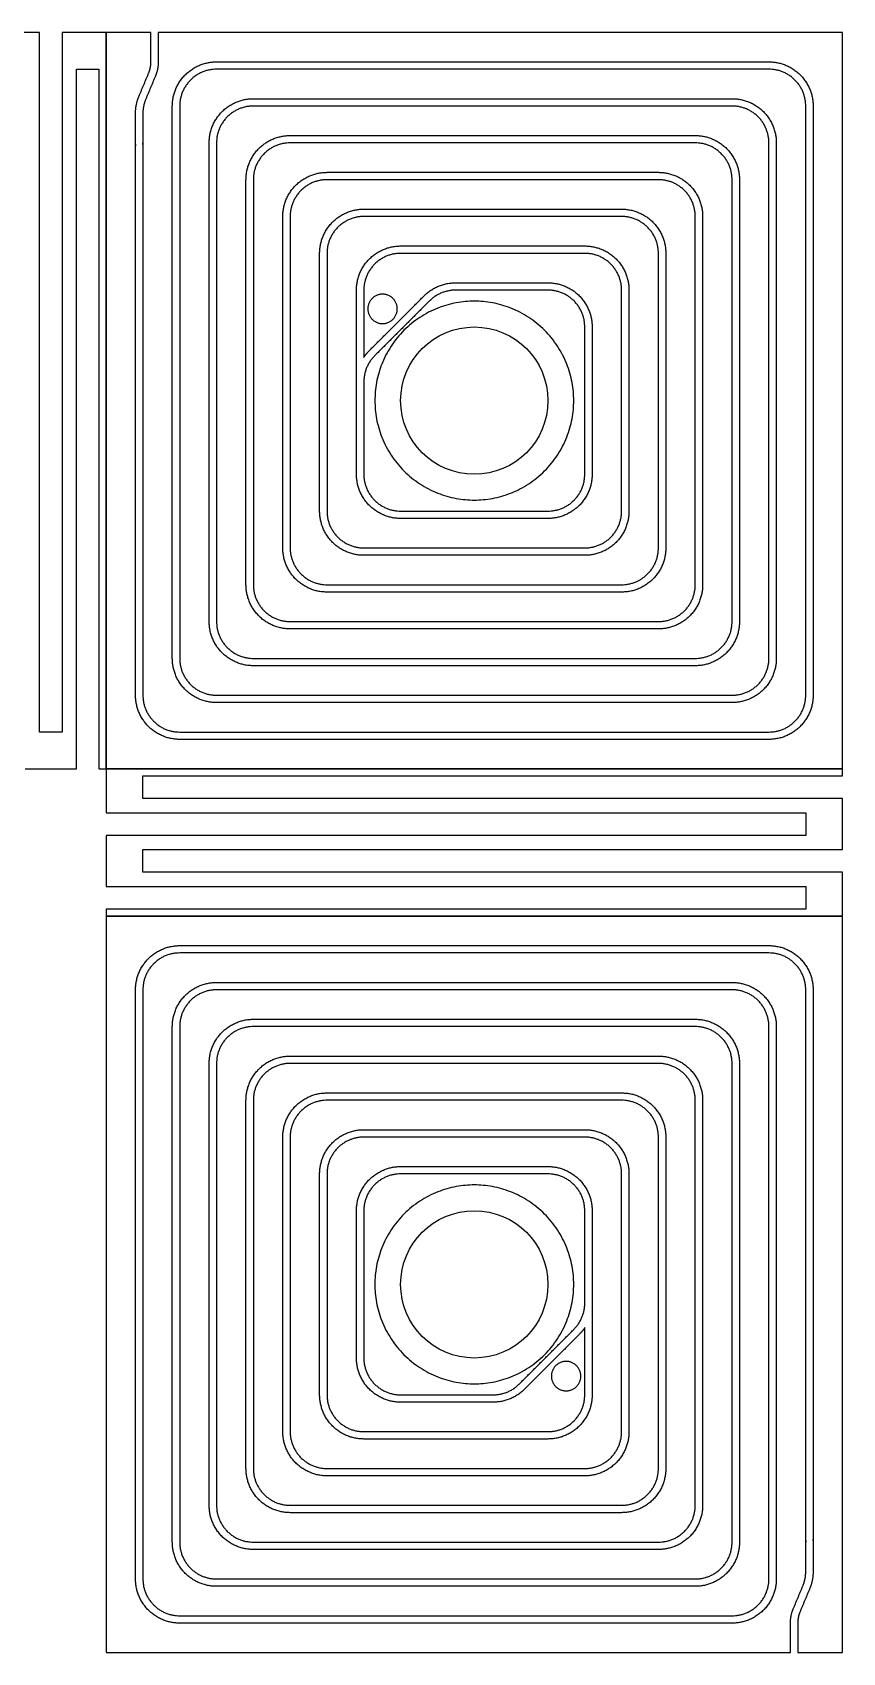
# Model space of a CAD drawing. Header units: millimetres. Extents: x -142.6 to -74.6, y -22.6 to 21.4.
# Drawn here: x -96.59 to -74.59, y -22.63 to 21.37 of the extents above; entities that cross this region are included whole.
import ezdxf

# ---------------------------------------------------------------- set-up
doc = ezdxf.new("R2010")
doc.units = ezdxf.units.MM
doc.header["$MEASUREMENT"] = 0
doc.layers.add('Copper', color=18, linetype='Continuous', true_color=0x000000)

msp = doc.modelspace()

# ---------------------------------------------------------------- linework, layer by layer
at = {"layer": 'Copper'}
for centre in [(-84.589, 11.368, -3.8), (-84.589, -12.632, -3.8)]:
    msp.add_circle(centre, 2, dxfattribs=at)
for points in [[(-96.395, 21.368, -3.8), (-97.089, 21.368, -3.8), (-97.782, 21.368, -3.8)], [(-96.395, 2.368, -3.8), (-96.395, 11.868, -3.8), (-96.395, 21.368, -3.8)], [(-95.782, 21.368, -3.8), (-95.782, 11.868, -3.8), (-95.782, 2.368, -3.8)], [(-94.589, 21.368, -3.8), (-95.185, 21.368, -3.8), (-95.782, 21.368, -3.8)], [(-94.589, 1.368, -3.8), (-94.589, 11.368, -3.8), (-94.589, 21.368, -3.8)], [(-94.589, 21.368, -3.8), (-94.589, 11.368, -3.8), (-94.589, 1.368, -3.8)], [(-93.371, 21.368, -3.8), (-93.98, 21.368, -3.8), (-94.589, 21.368, -3.8)], [(-93.371, 20.568, -3.8), (-93.371, 20.968, -3.8), (-93.371, 21.368, -3.8)], [(-74.589, 21.368, -3.8), (-83.88, 21.368, -3.8), (-93.171, 21.368, -3.8)], [(-93.171, 21.368, -3.8), (-93.171, 20.968, -3.8), (-93.171, 20.568, -3.8)], [(-74.589, 1.368, -3.8), (-74.589, 11.368, -3.8), (-74.589, 21.368, -3.8)], [(-95.395, 1.368, -3.8), (-95.395, 10.868, -3.8), (-95.395, 20.368, -3.8)], [(-95.395, 20.368, -3.8), (-95.089, 20.368, -3.8), (-94.782, 20.368, -3.8)], [(-94.782, 20.368, -3.8), (-94.782, 10.868, -3.8), (-94.782, 1.368, -3.8)], [(-93.696, 19.63, -3.8), (-93.564, 19.945, -3.8), (-93.433, 20.26, -3.8)], [(-91.589, 20.568, -3.8), (-84.089, 20.568, -3.8), (-76.589, 20.568, -3.8)], [(-76.589, 20.368, -3.8), (-84.089, 20.368, -3.8), (-91.589, 20.368, -3.8)], [(-93.248, 20.183, -3.8), (-93.38, 19.868, -3.8), (-93.511, 19.553, -3.8)], [(-92.789, 4.368, -3.8), (-92.789, 11.868, -3.8), (-92.789, 19.368, -3.8)], [(-92.589, 19.368, -3.8), (-92.589, 11.868, -3.8), (-92.589, 4.368, -3.8)], [(-90.589, 19.568, -3.8), (-84.089, 19.568, -3.8), (-77.589, 19.568, -3.8)], [(-77.589, 19.368, -3.8), (-84.089, 19.368, -3.8), (-90.589, 19.368, -3.8)], [(-75.589, 3.368, -3.8), (-75.589, 11.368, -3.8), (-75.589, 19.368, -3.8)], [(-75.389, 19.368, -3.8), (-75.389, 11.368, -3.8), (-75.389, 3.368, -3.8)], [(-89.589, 18.568, -3.8), (-84.089, 18.568, -3.8), (-78.589, 18.568, -3.8)], [(-91.789, 5.368, -3.8), (-91.789, 11.868, -3.8), (-91.789, 18.368, -3.8)], [(-91.589, 18.368, -3.8), (-91.589, 11.868, -3.8), (-91.589, 5.368, -3.8)], [(-78.589, 18.368, -3.8), (-84.089, 18.368, -3.8), (-89.589, 18.368, -3.8)], [(-76.589, 4.368, -3.8), (-76.589, 11.368, -3.8), (-76.589, 18.368, -3.8)], [(-76.389, 18.368, -3.8), (-76.389, 11.368, -3.8), (-76.389, 4.368, -3.8)], [(-90.789, 6.368, -3.8), (-90.789, 11.868, -3.8), (-90.789, 17.368, -3.8)], [(-90.589, 17.368, -3.8), (-90.589, 11.868, -3.8), (-90.589, 6.368, -3.8)], [(-88.589, 17.568, -3.8), (-84.089, 17.568, -3.8), (-79.589, 17.568, -3.8)], [(-79.589, 17.368, -3.8), (-84.089, 17.368, -3.8), (-88.589, 17.368, -3.8)], [(-77.589, 5.368, -3.8), (-77.589, 11.368, -3.8), (-77.589, 17.368, -3.8)], [(-77.389, 17.368, -3.8), (-77.389, 11.368, -3.8), (-77.389, 5.368, -3.8)], [(-89.789, 7.368, -3.8), (-89.789, 11.868, -3.8), (-89.789, 16.368, -3.8)], [(-89.589, 16.368, -3.8), (-89.589, 11.868, -3.8), (-89.589, 7.368, -3.8)], [(-87.589, 16.568, -3.8), (-84.089, 16.568, -3.8), (-80.589, 16.568, -3.8)], [(-80.589, 16.368, -3.8), (-84.089, 16.368, -3.8), (-87.589, 16.368, -3.8)], [(-78.589, 6.368, -3.8), (-78.589, 11.368, -3.8), (-78.589, 16.368, -3.8)], [(-78.389, 16.368, -3.8), (-78.389, 11.368, -3.8), (-78.389, 6.368, -3.8)], [(-86.589, 15.568, -3.8), (-84.089, 15.568, -3.8), (-81.589, 15.568, -3.8)], [(-88.789, 8.368, -3.8), (-88.789, 11.868, -3.8), (-88.789, 15.368, -3.8)], [(-88.589, 15.368, -3.8), (-88.589, 11.868, -3.8), (-88.589, 8.368, -3.8)], [(-81.589, 15.368, -3.8), (-84.089, 15.368, -3.8), (-86.589, 15.368, -3.8)], [(-79.589, 7.368, -3.8), (-79.589, 11.368, -3.8), (-79.589, 15.368, -3.8)], [(-79.389, 15.368, -3.8), (-79.389, 11.368, -3.8), (-79.389, 7.368, -3.8)], [(-87.789, 9.368, -3.8), (-87.789, 11.868, -3.8), (-87.789, 14.368, -3.8)], [(-87.437, 12.728, -3.8), (-86.693, 13.472, -3.8), (-85.949, 14.216, -3.8)], [(-80.589, 8.368, -3.8), (-80.589, 11.368, -3.8), (-80.589, 14.368, -3.8)], [(-80.389, 14.368, -3.8), (-80.389, 11.368, -3.8), (-80.389, 8.368, -3.8)], [(-85.808, 14.075, -3.8), (-86.552, 13.331, -3.8), (-87.296, 12.586, -3.8)], [(-81.589, 9.368, -3.8), (-81.589, 11.368, -3.8), (-81.589, 13.368, -3.8)], [(-81.389, 13.368, -3.8), (-81.389, 11.368, -3.8), (-81.389, 9.368, -3.8)], [(-87.589, 11.88, -3.8), (-87.589, 10.624, -3.8), (-87.589, 9.368, -3.8)], [(-86.589, 8.368, -3.8), (-84.589, 8.368, -3.8), (-82.589, 8.368, -3.8)], [(-82.589, 8.168, -3.8), (-84.589, 8.168, -3.8), (-86.589, 8.168, -3.8)], [(-87.589, 7.368, -3.8), (-84.589, 7.368, -3.8), (-81.589, 7.368, -3.8)], [(-81.589, 7.168, -3.8), (-84.589, 7.168, -3.8), (-87.589, 7.168, -3.8)], [(-88.589, 6.368, -3.8), (-84.589, 6.368, -3.8), (-80.589, 6.368, -3.8)], [(-80.589, 6.168, -3.8), (-84.589, 6.168, -3.8), (-88.589, 6.168, -3.8)], [(-89.589, 5.368, -3.8), (-84.589, 5.368, -3.8), (-79.589, 5.368, -3.8)], [(-79.589, 5.168, -3.8), (-84.589, 5.168, -3.8), (-89.589, 5.168, -3.8)], [(-90.589, 4.368, -3.8), (-84.589, 4.368, -3.8), (-78.589, 4.368, -3.8)], [(-78.589, 4.168, -3.8), (-84.589, 4.168, -3.8), (-90.589, 4.168, -3.8)], [(-91.589, 3.368, -3.8), (-84.589, 3.368, -3.8), (-77.589, 3.368, -3.8)], [(-77.589, 3.168, -3.8), (-84.589, 3.168, -3.8), (-91.589, 3.168, -3.8)], [(-95.782, 2.368, -3.8), (-96.089, 2.368, -3.8), (-96.395, 2.368, -3.8)], [(-92.589, 2.368, -3.8), (-84.589, 2.368, -3.8), (-76.589, 2.368, -3.8)], [(-76.589, 2.168, -3.8), (-84.589, 2.168, -3.8), (-92.589, 2.168, -3.8)], [(-96.782, 1.368, -3.8), (-96.089, 1.368, -3.8), (-95.395, 1.368, -3.8)], [(-94.782, 1.368, -3.8), (-94.685, 1.368, -3.8), (-94.589, 1.368, -3.8)], [(-94.589, 1.368, -3.8), (-94.589, 0.771, -3.8), (-94.589, 0.174, -3.8)], [(-74.589, 1.368, -3.8), (-84.589, 1.368, -3.8), (-94.589, 1.368, -3.8)], [(-94.589, 1.368, -3.8), (-84.589, 1.368, -3.8), (-74.589, 1.368, -3.8)], [(-74.589, 1.174, -3.8), (-74.589, 1.271, -3.8), (-74.589, 1.368, -3.8)], [(-93.589, 0.562, -3.8), (-93.589, 0.868, -3.8), (-93.589, 1.174, -3.8)], [(-93.589, 1.174, -3.8), (-84.089, 1.174, -3.8), (-74.589, 1.174, -3.8)], [(-74.589, 0.562, -3.8), (-84.089, 0.562, -3.8), (-93.589, 0.562, -3.8)], [(-74.589, -0.826, -3.8), (-74.589, -0.132, -3.8), (-74.589, 0.562, -3.8)], [(-94.589, 0.174, -3.8), (-85.089, 0.174, -3.8), (-75.589, 0.174, -3.8)], [(-75.589, 0.174, -3.8), (-75.589, -0.132, -3.8), (-75.589, -0.438, -3.8)], [(-94.589, -0.438, -3.8), (-94.589, -1.132, -3.8), (-94.589, -1.826, -3.8)], [(-75.589, -0.438, -3.8), (-85.089, -0.438, -3.8), (-94.589, -0.438, -3.8)], [(-93.589, -1.438, -3.8), (-93.589, -1.132, -3.8), (-93.589, -0.826, -3.8)], [(-93.589, -0.826, -3.8), (-84.089, -0.826, -3.8), (-74.589, -0.826, -3.8)], [(-74.589, -1.438, -3.8), (-84.089, -1.438, -3.8), (-93.589, -1.438, -3.8)], [(-74.589, -2.632, -3.8), (-74.589, -2.035, -3.8), (-74.589, -1.438, -3.8)], [(-94.589, -1.826, -3.8), (-85.089, -1.826, -3.8), (-75.589, -1.826, -3.8)], [(-75.589, -1.826, -3.8), (-75.589, -2.132, -3.8), (-75.589, -2.438, -3.8)], [(-94.589, -2.438, -3.8), (-94.589, -2.535, -3.8), (-94.589, -2.632, -3.8)], [(-75.589, -2.438, -3.8), (-85.089, -2.438, -3.8), (-94.589, -2.438, -3.8)], [(-94.589, -2.632, -3.8), (-84.589, -2.632, -3.8), (-74.589, -2.632, -3.8)], [(-94.589, -2.632, -3.8), (-94.589, -12.632, -3.8), (-94.589, -22.632, -3.8)], [(-74.589, -2.632, -3.8), (-84.589, -2.632, -3.8), (-94.589, -2.632, -3.8)], [(-74.589, -22.632, -3.8), (-74.589, -12.632, -3.8), (-74.589, -2.632, -3.8)], [(-92.589, -3.432, -3.8), (-84.589, -3.432, -3.8), (-76.589, -3.432, -3.8)], [(-76.589, -3.632, -3.8), (-84.589, -3.632, -3.8), (-92.589, -3.632, -3.8)], [(-93.789, -20.632, -3.8), (-93.789, -12.632, -3.8), (-93.789, -4.632, -3.8)], [(-93.589, -4.632, -3.8), (-93.589, -12.632, -3.8), (-93.589, -20.632, -3.8)], [(-91.589, -4.432, -3.8), (-84.589, -4.432, -3.8), (-77.589, -4.432, -3.8)], [(-77.589, -4.632, -3.8), (-84.589, -4.632, -3.8), (-91.589, -4.632, -3.8)], [(-92.789, -19.632, -3.8), (-92.789, -12.632, -3.8), (-92.789, -5.632, -3.8)], [(-92.589, -5.632, -3.8), (-92.589, -12.632, -3.8), (-92.589, -19.632, -3.8)], [(-90.589, -5.432, -3.8), (-84.589, -5.432, -3.8), (-78.589, -5.432, -3.8)], [(-78.589, -5.632, -3.8), (-84.589, -5.632, -3.8), (-90.589, -5.632, -3.8)], [(-76.589, -20.632, -3.8), (-76.589, -13.132, -3.8), (-76.589, -5.632, -3.8)], [(-76.389, -5.632, -3.8), (-76.389, -13.132, -3.8), (-76.389, -20.632, -3.8)], [(-89.589, -6.432, -3.8), (-84.589, -6.432, -3.8), (-79.589, -6.432, -3.8)], [(-91.789, -18.632, -3.8), (-91.789, -12.632, -3.8), (-91.789, -6.632, -3.8)], [(-91.589, -6.632, -3.8), (-91.589, -12.632, -3.8), (-91.589, -18.632, -3.8)], [(-79.589, -6.632, -3.8), (-84.589, -6.632, -3.8), (-89.589, -6.632, -3.8)], [(-77.589, -19.632, -3.8), (-77.589, -13.132, -3.8), (-77.589, -6.632, -3.8)], [(-77.389, -6.632, -3.8), (-77.389, -13.132, -3.8), (-77.389, -19.632, -3.8)], [(-88.589, -7.432, -3.8), (-84.589, -7.432, -3.8), (-80.589, -7.432, -3.8)], [(-90.789, -17.632, -3.8), (-90.789, -12.632, -3.8), (-90.789, -7.632, -3.8)], [(-90.589, -7.632, -3.8), (-90.589, -12.632, -3.8), (-90.589, -17.632, -3.8)], [(-80.589, -7.632, -3.8), (-84.589, -7.632, -3.8), (-88.589, -7.632, -3.8)], [(-78.589, -18.632, -3.8), (-78.589, -13.132, -3.8), (-78.589, -7.632, -3.8)], [(-78.389, -7.632, -3.8), (-78.389, -13.132, -3.8), (-78.389, -18.632, -3.8)], [(-89.789, -16.632, -3.8), (-89.789, -12.632, -3.8), (-89.789, -8.632, -3.8)], [(-89.589, -8.632, -3.8), (-89.589, -12.632, -3.8), (-89.589, -16.632, -3.8)], [(-87.589, -8.432, -3.8), (-84.589, -8.432, -3.8), (-81.589, -8.432, -3.8)], [(-81.589, -8.632, -3.8), (-84.589, -8.632, -3.8), (-87.589, -8.632, -3.8)], [(-79.589, -17.632, -3.8), (-79.589, -13.132, -3.8), (-79.589, -8.632, -3.8)], [(-79.389, -8.632, -3.8), (-79.389, -13.132, -3.8), (-79.389, -17.632, -3.8)], [(-88.789, -15.632, -3.8), (-88.789, -12.632, -3.8), (-88.789, -9.632, -3.8)], [(-88.589, -9.632, -3.8), (-88.589, -12.632, -3.8), (-88.589, -15.632, -3.8)], [(-86.589, -9.432, -3.8), (-84.589, -9.432, -3.8), (-82.589, -9.432, -3.8)], [(-82.589, -9.632, -3.8), (-84.589, -9.632, -3.8), (-86.589, -9.632, -3.8)], [(-80.589, -16.632, -3.8), (-80.589, -13.132, -3.8), (-80.589, -9.632, -3.8)], [(-80.389, -9.632, -3.8), (-80.389, -13.132, -3.8), (-80.389, -16.632, -3.8)], [(-87.789, -14.632, -3.8), (-87.789, -12.632, -3.8), (-87.789, -10.632, -3.8)], [(-87.589, -10.632, -3.8), (-87.589, -12.632, -3.8), (-87.589, -14.632, -3.8)], [(-81.589, -13.144, -3.8), (-81.589, -11.888, -3.8), (-81.589, -10.632, -3.8)], [(-81.389, -10.632, -3.8), (-81.389, -13.132, -3.8), (-81.389, -15.632, -3.8)], [(-83.369, -15.339, -3.8), (-82.625, -14.595, -3.8), (-81.881, -13.851, -3.8)], [(-81.74, -13.992, -3.8), (-82.484, -14.736, -3.8), (-83.228, -15.48, -3.8)], [(-87.589, -16.632, -3.8), (-85.089, -16.632, -3.8), (-82.589, -16.632, -3.8)], [(-82.589, -16.832, -3.8), (-85.089, -16.832, -3.8), (-87.589, -16.832, -3.8)], [(-88.589, -17.632, -3.8), (-85.089, -17.632, -3.8), (-81.589, -17.632, -3.8)], [(-81.589, -17.832, -3.8), (-85.089, -17.832, -3.8), (-88.589, -17.832, -3.8)], [(-89.589, -18.632, -3.8), (-85.089, -18.632, -3.8), (-80.589, -18.632, -3.8)], [(-80.589, -18.832, -3.8), (-85.089, -18.832, -3.8), (-89.589, -18.832, -3.8)], [(-90.589, -19.632, -3.8), (-85.089, -19.632, -3.8), (-79.589, -19.632, -3.8)], [(-79.589, -19.832, -3.8), (-85.089, -19.832, -3.8), (-90.589, -19.832, -3.8)], [(-91.589, -20.632, -3.8), (-85.089, -20.632, -3.8), (-78.589, -20.632, -3.8)], [(-78.589, -20.832, -3.8), (-85.089, -20.832, -3.8), (-91.589, -20.832, -3.8)], [(-75.929, -21.447, -3.8), (-75.797, -21.132, -3.8), (-75.666, -20.817, -3.8)], [(-75.481, -20.894, -3.8), (-75.613, -21.209, -3.8), (-75.744, -21.524, -3.8)], [(-92.589, -21.632, -3.8), (-85.089, -21.632, -3.8), (-77.589, -21.632, -3.8)], [(-77.589, -21.832, -3.8), (-85.089, -21.832, -3.8), (-92.589, -21.832, -3.8)], [(-76.006, -22.632, -3.8), (-76.006, -22.232, -3.8), (-76.006, -21.832, -3.8)], [(-75.806, -21.832, -3.8), (-75.806, -22.232, -3.8), (-75.806, -22.632, -3.8)], [(-94.589, -22.632, -3.8), (-85.297, -22.632, -3.8), (-76.006, -22.632, -3.8)], [(-75.806, -22.632, -3.8), (-75.197, -22.632, -3.8), (-74.589, -22.632, -3.8)]]:
    msp.add_open_spline(points, degree=2, dxfattribs=at)
for points, weights in [([(-93.433, 20.26, -3.8), (-93.371, 20.408, -3.8), (-93.371, 20.568, -3.8)], [1, 0.98049705096, 1]), ([(-93.171, 20.568, -3.8), (-93.171, 20.368, -3.8), (-93.248, 20.183, -3.8)], [1, 0.98049705096, 1]), ([(-92.789, 19.368, -3.8), (-92.789, 20.568, -3.8), (-91.589, 20.568, -3.8)], [1, 0.707106781187, 1]), ([(-91.589, 20.368, -3.8), (-92.589, 20.368, -3.8), (-92.589, 19.368, -3.8)], [1, 0.707106781187, 1]), ([(-76.589, 20.568, -3.8), (-75.389, 20.568, -3.8), (-75.389, 19.368, -3.8)], [1, 0.707106781187, 1]), ([(-75.589, 19.368, -3.8), (-75.589, 20.368, -3.8), (-76.589, 20.368, -3.8)], [1, 0.707106781187, 1]), ([(-93.789, 19.168, -3.8), (-93.789, 19.408, -3.8), (-93.696, 19.63, -3.8)], [1, 0.98049705096, 1]), ([(-93.511, 19.553, -3.8), (-93.589, 19.368, -3.8), (-93.589, 19.168, -3.8)], [1, 0.98049705096, 1]), ([(-91.789, 18.368, -3.8), (-91.789, 19.568, -3.8), (-90.589, 19.568, -3.8)], [1, 0.707106781187, 1]), ([(-90.589, 19.368, -3.8), (-91.589, 19.368, -3.8), (-91.589, 18.368, -3.8)], [1, 0.707106781187, 1]), ([(-77.589, 19.568, -3.8), (-76.389, 19.568, -3.8), (-76.389, 18.368, -3.8)], [1, 0.707106781187, 1]), ([(-76.589, 18.368, -3.8), (-76.589, 19.368, -3.8), (-77.589, 19.368, -3.8)], [1, 0.707106781187, 1]), ([(-90.789, 17.368, -3.8), (-90.789, 18.568, -3.8), (-89.589, 18.568, -3.8)], [1, 0.707106781187, 1]), ([(-78.589, 18.568, -3.8), (-77.389, 18.568, -3.8), (-77.389, 17.368, -3.8)], [1, 0.707106781187, 1]), ([(-89.589, 18.368, -3.8), (-90.589, 18.368, -3.8), (-90.589, 17.368, -3.8)], [1, 0.707106781187, 1]), ([(-77.589, 17.368, -3.8), (-77.589, 18.368, -3.8), (-78.589, 18.368, -3.8)], [1, 0.707106781187, 1]), ([(-89.789, 16.368, -3.8), (-89.789, 17.568, -3.8), (-88.589, 17.568, -3.8)], [1, 0.707106781187, 1]), ([(-88.589, 17.368, -3.8), (-89.589, 17.368, -3.8), (-89.589, 16.368, -3.8)], [1, 0.707106781187, 1]), ([(-79.589, 17.568, -3.8), (-78.389, 17.568, -3.8), (-78.389, 16.368, -3.8)], [1, 0.707106781187, 1]), ([(-78.589, 16.368, -3.8), (-78.589, 17.368, -3.8), (-79.589, 17.368, -3.8)], [1, 0.707106781187, 1]), ([(-88.789, 15.368, -3.8), (-88.789, 16.568, -3.8), (-87.589, 16.568, -3.8)], [1, 0.707106781187, 1]), ([(-87.589, 16.368, -3.8), (-88.589, 16.368, -3.8), (-88.589, 15.368, -3.8)], [1, 0.707106781187, 1]), ([(-80.589, 16.568, -3.8), (-79.389, 16.568, -3.8), (-79.389, 15.368, -3.8)], [1, 0.707106781187, 1]), ([(-79.589, 15.368, -3.8), (-79.589, 16.368, -3.8), (-80.589, 16.368, -3.8)], [1, 0.707106781187, 1]), ([(-87.789, 14.368, -3.8), (-87.789, 15.568, -3.8), (-86.589, 15.568, -3.8)], [1, 0.707106781187, 1]), ([(-81.589, 15.568, -3.8), (-80.389, 15.568, -3.8), (-80.389, 14.368, -3.8)], [1, 0.707106781187, 1]), ([(-86.589, 15.368, -3.8), (-87.589, 15.368, -3.8), (-87.589, 14.368, -3.8)], [1, 0.707106781187, 1]), ([(-80.589, 14.368, -3.8), (-80.589, 15.368, -3.8), (-81.589, 15.368, -3.8)], [1, 0.707106781187, 1]), ([(-85.949, 14.216, -3.8), (-85.598, 14.568, -3.8), (-85.101, 14.568, -3.8)], [1, 0.923839565189, 1]), ([(-82.589, 14.568, -3.8), (-81.389, 14.568, -3.8), (-81.389, 13.368, -3.8)], [1, 0.707106781187, 1]), ([(-85.101, 14.368, -3.8), (-85.515, 14.368, -3.8), (-85.808, 14.075, -3.8)], [1, 0.923839565189, 1]), ([(-81.589, 13.368, -3.8), (-81.589, 14.368, -3.8), (-82.589, 14.368, -3.8)], [1, 0.707106781187, 1]), ([(-87.589, 12.543, -3.8), (-87.522, 12.643, -3.8), (-87.437, 12.728, -3.8)], [1, 0.99502890497, 1]), ([(-87.296, 12.586, -3.8), (-87.589, 12.294, -3.8), (-87.589, 11.88, -3.8)], [1, 0.923919489759, 1]), ([(-86.589, 8.168, -3.8), (-87.789, 8.168, -3.8), (-87.789, 9.368, -3.8)], [1, 0.707106781187, 1]), ([(-87.589, 9.368, -3.8), (-87.589, 8.368, -3.8), (-86.589, 8.368, -3.8)], [1, 0.707106781187, 1]), ([(-81.389, 9.368, -3.8), (-81.389, 8.168, -3.8), (-82.589, 8.168, -3.8)], [1, 0.707106781187, 1]), ([(-82.589, 8.368, -3.8), (-81.589, 8.368, -3.8), (-81.589, 9.368, -3.8)], [1, 0.707106781187, 1]), ([(-87.589, 7.168, -3.8), (-88.789, 7.168, -3.8), (-88.789, 8.368, -3.8)], [1, 0.707106781187, 1]), ([(-88.589, 8.368, -3.8), (-88.589, 7.368, -3.8), (-87.589, 7.368, -3.8)], [1, 0.707106781187, 1]), ([(-80.389, 8.368, -3.8), (-80.389, 7.168, -3.8), (-81.589, 7.168, -3.8)], [1, 0.707106781187, 1]), ([(-81.589, 7.368, -3.8), (-80.589, 7.368, -3.8), (-80.589, 8.368, -3.8)], [1, 0.707106781187, 1]), ([(-88.589, 6.168, -3.8), (-89.789, 6.168, -3.8), (-89.789, 7.368, -3.8)], [1, 0.707106781187, 1]), ([(-89.589, 7.368, -3.8), (-89.589, 6.368, -3.8), (-88.589, 6.368, -3.8)], [1, 0.707106781187, 1]), ([(-79.389, 7.368, -3.8), (-79.389, 6.168, -3.8), (-80.589, 6.168, -3.8)], [1, 0.707106781187, 1]), ([(-80.589, 6.368, -3.8), (-79.589, 6.368, -3.8), (-79.589, 7.368, -3.8)], [1, 0.707106781187, 1]), ([(-89.589, 5.168, -3.8), (-90.789, 5.168, -3.8), (-90.789, 6.368, -3.8)], [1, 0.707106781187, 1]), ([(-90.589, 6.368, -3.8), (-90.589, 5.368, -3.8), (-89.589, 5.368, -3.8)], [1, 0.707106781187, 1]), ([(-78.389, 6.368, -3.8), (-78.389, 5.168, -3.8), (-79.589, 5.168, -3.8)], [1, 0.707106781187, 1]), ([(-79.589, 5.368, -3.8), (-78.589, 5.368, -3.8), (-78.589, 6.368, -3.8)], [1, 0.707106781187, 1]), ([(-90.589, 4.168, -3.8), (-91.789, 4.168, -3.8), (-91.789, 5.368, -3.8)], [1, 0.707106781187, 1]), ([(-91.589, 5.368, -3.8), (-91.589, 4.368, -3.8), (-90.589, 4.368, -3.8)], [1, 0.707106781187, 1]), ([(-77.389, 5.368, -3.8), (-77.389, 4.168, -3.8), (-78.589, 4.168, -3.8)], [1, 0.707106781187, 1]), ([(-78.589, 4.368, -3.8), (-77.589, 4.368, -3.8), (-77.589, 5.368, -3.8)], [1, 0.707106781187, 1]), ([(-91.589, 3.168, -3.8), (-92.789, 3.168, -3.8), (-92.789, 4.368, -3.8)], [1, 0.707106781187, 1]), ([(-92.589, 4.368, -3.8), (-92.589, 3.368, -3.8), (-91.589, 3.368, -3.8)], [1, 0.707106781187, 1]), ([(-76.389, 4.368, -3.8), (-76.389, 3.168, -3.8), (-77.589, 3.168, -3.8)], [1, 0.707106781187, 1]), ([(-77.589, 3.368, -3.8), (-76.589, 3.368, -3.8), (-76.589, 4.368, -3.8)], [1, 0.707106781187, 1]), ([(-92.589, 2.168, -3.8), (-93.789, 2.168, -3.8), (-93.789, 3.368, -3.8)], [1, 0.707106781187, 1]), ([(-93.589, 3.368, -3.8), (-93.589, 2.368, -3.8), (-92.589, 2.368, -3.8)], [1, 0.707106781187, 1]), ([(-75.389, 3.368, -3.8), (-75.389, 2.168, -3.8), (-76.589, 2.168, -3.8)], [1, 0.707106781187, 1]), ([(-76.589, 2.368, -3.8), (-75.589, 2.368, -3.8), (-75.589, 3.368, -3.8)], [1, 0.707106781187, 1]), ([(-93.789, -4.632, -3.8), (-93.789, -3.432, -3.8), (-92.589, -3.432, -3.8)], [1, 0.707106781187, 1]), ([(-76.589, -3.432, -3.8), (-75.389, -3.432, -3.8), (-75.389, -4.632, -3.8)], [1, 0.707106781187, 1]), ([(-92.589, -3.632, -3.8), (-93.589, -3.632, -3.8), (-93.589, -4.632, -3.8)], [1, 0.707106781187, 1]), ([(-75.589, -4.632, -3.8), (-75.589, -3.632, -3.8), (-76.589, -3.632, -3.8)], [1, 0.707106781187, 1]), ([(-92.789, -5.632, -3.8), (-92.789, -4.432, -3.8), (-91.589, -4.432, -3.8)], [1, 0.707106781187, 1]), ([(-91.589, -4.632, -3.8), (-92.589, -4.632, -3.8), (-92.589, -5.632, -3.8)], [1, 0.707106781187, 1]), ([(-77.589, -4.432, -3.8), (-76.389, -4.432, -3.8), (-76.389, -5.632, -3.8)], [1, 0.707106781187, 1]), ([(-76.589, -5.632, -3.8), (-76.589, -4.632, -3.8), (-77.589, -4.632, -3.8)], [1, 0.707106781187, 1]), ([(-91.789, -6.632, -3.8), (-91.789, -5.432, -3.8), (-90.589, -5.432, -3.8)], [1, 0.707106781187, 1]), ([(-90.589, -5.632, -3.8), (-91.589, -5.632, -3.8), (-91.589, -6.632, -3.8)], [1, 0.707106781187, 1]), ([(-78.589, -5.432, -3.8), (-77.389, -5.432, -3.8), (-77.389, -6.632, -3.8)], [1, 0.707106781187, 1]), ([(-77.589, -6.632, -3.8), (-77.589, -5.632, -3.8), (-78.589, -5.632, -3.8)], [1, 0.707106781187, 1]), ([(-90.789, -7.632, -3.8), (-90.789, -6.432, -3.8), (-89.589, -6.432, -3.8)], [1, 0.707106781187, 1]), ([(-79.589, -6.432, -3.8), (-78.389, -6.432, -3.8), (-78.389, -7.632, -3.8)], [1, 0.707106781187, 1]), ([(-89.589, -6.632, -3.8), (-90.589, -6.632, -3.8), (-90.589, -7.632, -3.8)], [1, 0.707106781187, 1]), ([(-78.589, -7.632, -3.8), (-78.589, -6.632, -3.8), (-79.589, -6.632, -3.8)], [1, 0.707106781187, 1]), ([(-89.789, -8.632, -3.8), (-89.789, -7.432, -3.8), (-88.589, -7.432, -3.8)], [1, 0.707106781187, 1]), ([(-80.589, -7.432, -3.8), (-79.389, -7.432, -3.8), (-79.389, -8.632, -3.8)], [1, 0.707106781187, 1]), ([(-88.589, -7.632, -3.8), (-89.589, -7.632, -3.8), (-89.589, -8.632, -3.8)], [1, 0.707106781187, 1]), ([(-79.589, -8.632, -3.8), (-79.589, -7.632, -3.8), (-80.589, -7.632, -3.8)], [1, 0.707106781187, 1]), ([(-88.789, -9.632, -3.8), (-88.789, -8.432, -3.8), (-87.589, -8.432, -3.8)], [1, 0.707106781187, 1]), ([(-87.589, -8.632, -3.8), (-88.589, -8.632, -3.8), (-88.589, -9.632, -3.8)], [1, 0.707106781187, 1]), ([(-81.589, -8.432, -3.8), (-80.389, -8.432, -3.8), (-80.389, -9.632, -3.8)], [1, 0.707106781187, 1]), ([(-80.589, -9.632, -3.8), (-80.589, -8.632, -3.8), (-81.589, -8.632, -3.8)], [1, 0.707106781187, 1]), ([(-87.789, -10.632, -3.8), (-87.789, -9.432, -3.8), (-86.589, -9.432, -3.8)], [1, 0.707106781187, 1]), ([(-86.589, -9.632, -3.8), (-87.589, -9.632, -3.8), (-87.589, -10.632, -3.8)], [1, 0.707106781187, 1]), ([(-82.589, -9.432, -3.8), (-81.389, -9.432, -3.8), (-81.389, -10.632, -3.8)], [1, 0.707106781187, 1]), ([(-81.589, -10.632, -3.8), (-81.589, -9.632, -3.8), (-82.589, -9.632, -3.8)], [1, 0.707106781187, 1]), ([(-81.881, -13.851, -3.8), (-81.589, -13.558, -3.8), (-81.589, -13.144, -3.8)], [1, 0.923919489759, 1]), ([(-81.589, -13.807, -3.8), (-81.655, -13.907, -3.8), (-81.74, -13.992, -3.8)], [1, 0.99502890497, 1]), ([(-86.589, -15.832, -3.8), (-87.789, -15.832, -3.8), (-87.789, -14.632, -3.8)], [1, 0.707106781187, 1]), ([(-87.589, -14.632, -3.8), (-87.589, -15.632, -3.8), (-86.589, -15.632, -3.8)], [1, 0.707106781187, 1]), ([(-84.076, -15.632, -3.8), (-83.662, -15.632, -3.8), (-83.369, -15.339, -3.8)], [1, 0.923839565189, 1]), ([(-87.589, -16.832, -3.8), (-88.789, -16.832, -3.8), (-88.789, -15.632, -3.8)], [1, 0.707106781187, 1]), ([(-88.589, -15.632, -3.8), (-88.589, -16.632, -3.8), (-87.589, -16.632, -3.8)], [1, 0.707106781187, 1]), ([(-83.228, -15.48, -3.8), (-83.579, -15.832, -3.8), (-84.076, -15.832, -3.8)], [1, 0.923839565189, 1]), ([(-81.389, -15.632, -3.8), (-81.389, -16.832, -3.8), (-82.589, -16.832, -3.8)], [1, 0.707106781187, 1]), ([(-82.589, -16.632, -3.8), (-81.589, -16.632, -3.8), (-81.589, -15.632, -3.8)], [1, 0.707106781187, 1]), ([(-88.589, -17.832, -3.8), (-89.789, -17.832, -3.8), (-89.789, -16.632, -3.8)], [1, 0.707106781187, 1]), ([(-89.589, -16.632, -3.8), (-89.589, -17.632, -3.8), (-88.589, -17.632, -3.8)], [1, 0.707106781187, 1]), ([(-80.389, -16.632, -3.8), (-80.389, -17.832, -3.8), (-81.589, -17.832, -3.8)], [1, 0.707106781187, 1]), ([(-81.589, -17.632, -3.8), (-80.589, -17.632, -3.8), (-80.589, -16.632, -3.8)], [1, 0.707106781187, 1]), ([(-89.589, -18.832, -3.8), (-90.789, -18.832, -3.8), (-90.789, -17.632, -3.8)], [1, 0.707106781187, 1]), ([(-90.589, -17.632, -3.8), (-90.589, -18.632, -3.8), (-89.589, -18.632, -3.8)], [1, 0.707106781187, 1]), ([(-79.389, -17.632, -3.8), (-79.389, -18.832, -3.8), (-80.589, -18.832, -3.8)], [1, 0.707106781187, 1]), ([(-80.589, -18.632, -3.8), (-79.589, -18.632, -3.8), (-79.589, -17.632, -3.8)], [1, 0.707106781187, 1]), ([(-90.589, -19.832, -3.8), (-91.789, -19.832, -3.8), (-91.789, -18.632, -3.8)], [1, 0.707106781187, 1]), ([(-91.589, -18.632, -3.8), (-91.589, -19.632, -3.8), (-90.589, -19.632, -3.8)], [1, 0.707106781187, 1]), ([(-78.389, -18.632, -3.8), (-78.389, -19.832, -3.8), (-79.589, -19.832, -3.8)], [1, 0.707106781187, 1]), ([(-79.589, -19.632, -3.8), (-78.589, -19.632, -3.8), (-78.589, -18.632, -3.8)], [1, 0.707106781187, 1]), ([(-91.589, -20.832, -3.8), (-92.789, -20.832, -3.8), (-92.789, -19.632, -3.8)], [1, 0.707106781187, 1]), ([(-92.589, -19.632, -3.8), (-92.589, -20.632, -3.8), (-91.589, -20.632, -3.8)], [1, 0.707106781187, 1]), ([(-77.389, -19.632, -3.8), (-77.389, -20.832, -3.8), (-78.589, -20.832, -3.8)], [1, 0.707106781187, 1]), ([(-78.589, -20.632, -3.8), (-77.589, -20.632, -3.8), (-77.589, -19.632, -3.8)], [1, 0.707106781187, 1]), ([(-92.589, -21.832, -3.8), (-93.789, -21.832, -3.8), (-93.789, -20.632, -3.8)], [1, 0.707106781187, 1]), ([(-93.589, -20.632, -3.8), (-93.589, -21.632, -3.8), (-92.589, -21.632, -3.8)], [1, 0.707106781187, 1]), ([(-76.389, -20.632, -3.8), (-76.389, -21.832, -3.8), (-77.589, -21.832, -3.8)], [1, 0.707106781187, 1]), ([(-77.589, -21.632, -3.8), (-76.589, -21.632, -3.8), (-76.589, -20.632, -3.8)], [1, 0.707106781187, 1]), ([(-75.666, -20.817, -3.8), (-75.589, -20.632, -3.8), (-75.589, -20.432, -3.8)], [1, 0.98049705096, 1]), ([(-75.389, -20.432, -3.8), (-75.389, -20.672, -3.8), (-75.481, -20.894, -3.8)], [1, 0.98049705096, 1]), ([(-76.006, -21.832, -3.8), (-76.006, -21.632, -3.8), (-75.929, -21.447, -3.8)], [1, 0.98049705096, 1]), ([(-75.744, -21.524, -3.8), (-75.806, -21.672, -3.8), (-75.806, -21.832, -3.8)], [1, 0.98049705096, 1])]:
    msp.add_rational_spline(points, weights, degree=2, dxfattribs=at)
for points, knots in [([(-93.789, 3.368, -3.8), (-93.789, 10.868, -3.8), (-93.789, 18.368, -3.8), (-93.789, 18.768, -3.8), (-93.789, 19.168, -3.8)], [-1675.789675, -1675.789675, -1675.789675, -1658.789675, -1658.789675, -1658.040857, -1658.040857, -1658.040857]), ([(-93.589, 19.168, -3.8), (-93.589, 18.768, -3.8), (-93.589, 18.368, -3.8), (-93.589, 10.868, -3.8), (-93.589, 3.368, -3.8)], [-2288.201867, -2288.201867, -2288.201867, -2287.40231, -2287.40231, -2270.40231, -2270.40231, -2270.40231]), ([(-85.101, 14.568, -3.8), (-84.736, 14.568, -3.8), (-84.371, 14.568, -3.8), (-83.48, 14.568, -3.8), (-82.589, 14.568, -3.8)], [-1980.79203, -1980.79203, -1980.79203, -1979.983571, -1979.983571, -1978.201176, -1978.201176, -1978.201176]), ([(-87.589, 14.368, -3.8), (-87.589, 14.067, -3.8), (-87.589, 13.767, -3.8), (-87.589, 13.155, -3.8), (-87.589, 12.543, -3.8)], [-1985.703198, -1985.703198, -1985.703198, -1985.102016, -1985.102016, -1983.878074, -1983.878074, -1983.878074]), ([(-82.589, 14.368, -3.8), (-83.48, 14.368, -3.8), (-84.371, 14.368, -3.8), (-84.736, 14.368, -3.8), (-85.101, 14.368, -3.8)], [19.201898, 19.201898, 19.201898, 20.984293, 20.984293, 22.03972, 22.03972, 22.03972]), ([(-75.589, -20.432, -3.8), (-75.589, -20.032, -3.8), (-75.589, -19.632, -3.8), (-75.589, -12.132, -3.8), (-75.589, -4.632, -3.8)], [-2288.201867, -2288.201867, -2288.201867, -2287.40231, -2287.40231, -2270.40231, -2270.40231, -2270.40231]), ([(-75.389, -4.632, -3.8), (-75.389, -12.132, -3.8), (-75.389, -19.632, -3.8), (-75.389, -20.032, -3.8), (-75.389, -20.432, -3.8)], [-1675.789675, -1675.789675, -1675.789675, -1658.789675, -1658.789675, -1658.040857, -1658.040857, -1658.040857]), ([(-81.589, -15.632, -3.8), (-81.589, -15.331, -3.8), (-81.589, -15.031, -3.8), (-81.589, -14.419, -3.8), (-81.589, -13.807, -3.8)], [-1985.703198, -1985.703198, -1985.703198, -1985.102016, -1985.102016, -1983.878074, -1983.878074, -1983.878074]), ([(-86.589, -15.632, -3.8), (-85.697, -15.632, -3.8), (-84.806, -15.632, -3.8), (-84.441, -15.632, -3.8), (-84.076, -15.632, -3.8)], [19.201898, 19.201898, 19.201898, 20.984293, 20.984293, 22.03972, 22.03972, 22.03972]), ([(-84.076, -15.832, -3.8), (-84.441, -15.832, -3.8), (-84.806, -15.832, -3.8), (-85.697, -15.832, -3.8), (-86.589, -15.832, -3.8)], [-1980.79203, -1980.79203, -1980.79203, -1979.983571, -1979.983571, -1978.201176, -1978.201176, -1978.201176])]:
    msp.add_open_spline(points, degree=2, knots=knots, dxfattribs=at)
for points, knots in [([(-87.48, 13.86, -3.8), (-87.48, 14.26, -3.8), (-87.08, 14.26, -3.8), (-86.68, 14.26, -3.8), (-86.68, 13.86, -3.8), (-86.68, 13.46, -3.8), (-87.08, 13.46, -3.8), (-87.48, 13.46, -3.8), (-87.48, 13.86, -3.8)], [-1575.916443, -1575.916443, -1575.916443, -1575.288124, -1575.288124, -1574.659806, -1574.659806, -1574.031487, -1574.031487, -1573.403169, -1573.403169, -1573.403169]), ([(-87.289, 11.368, -3.8), (-87.289, 14.068, -3.8), (-84.589, 14.068, -3.8), (-81.889, 14.068, -3.8), (-81.889, 11.368, -3.8), (-81.889, 8.668, -3.8), (-84.589, 8.668, -3.8), (-87.289, 8.668, -3.8), (-87.289, 11.368, -3.8)], [26.654175, 26.654175, 26.654175, 29.795767, 29.795767, 32.93736, 32.93736, 36.078953, 36.078953, 39.220545, 39.220545, 39.220545]), ([(-81.889, -12.632, -3.8), (-81.889, -15.332, -3.8), (-84.589, -15.332, -3.8), (-87.289, -15.332, -3.8), (-87.289, -12.632, -3.8), (-87.289, -9.932, -3.8), (-84.589, -9.932, -3.8), (-81.889, -9.932, -3.8), (-81.889, -12.632, -3.8)], [26.654175, 26.654175, 26.654175, 29.795767, 29.795767, 32.93736, 32.93736, 36.078953, 36.078953, 39.220545, 39.220545, 39.220545]), ([(-81.697, -15.124, -3.8), (-81.697, -15.524, -3.8), (-82.097, -15.524, -3.8), (-82.497, -15.524, -3.8), (-82.497, -15.124, -3.8), (-82.497, -14.724, -3.8), (-82.097, -14.724, -3.8), (-81.697, -14.724, -3.8), (-81.697, -15.124, -3.8)], [-1575.916443, -1575.916443, -1575.916443, -1575.288124, -1575.288124, -1574.659806, -1574.659806, -1574.031487, -1574.031487, -1573.403169, -1573.403169, -1573.403169])]:
    msp.add_rational_spline(points, [1, 0.707106781187, 1, 0.707106781187, 1, 0.707106781187, 1, 0.707106781187, 1], degree=2, knots=knots, dxfattribs=at)

doc.saveas('drawing.dxf')
